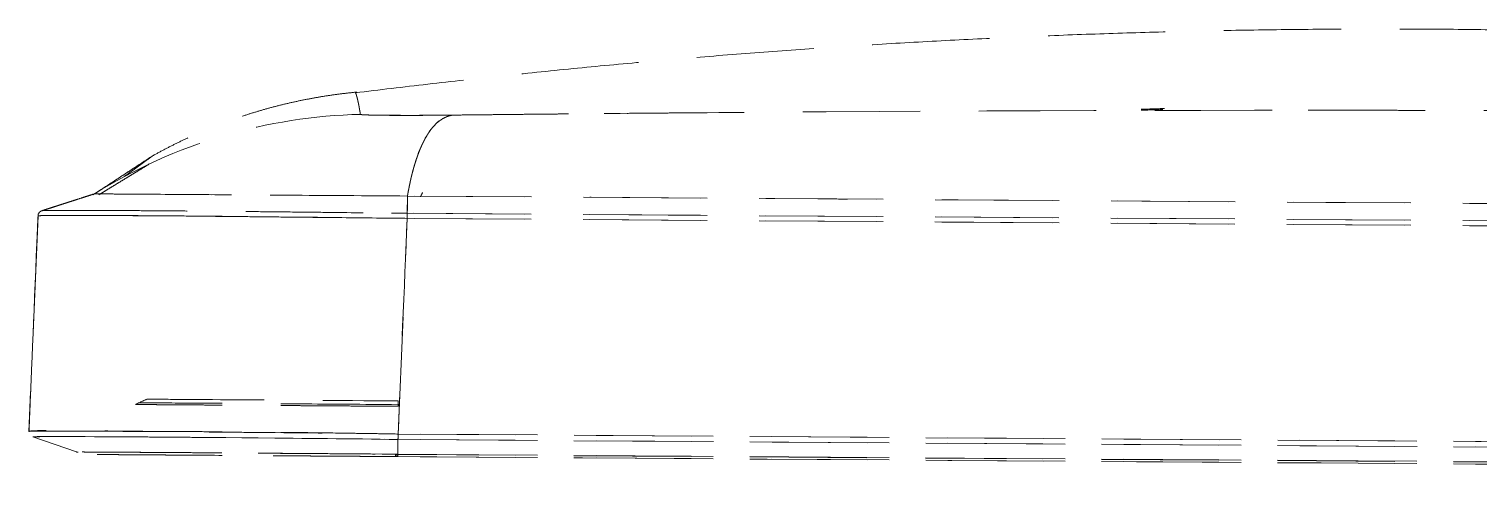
# Model space of a CAD drawing. Header units: millimetres. Extents: x 8883 to 11259, y -10160 to -6800.
# Drawn here: x 10347 to 10425.5, y -8196.7 to -8172.4 of the extents above; entities that cross this region are included whole.
import ezdxf

# ---------------------------------------------------------------- set-up
doc = ezdxf.new("R2010")
doc.units = ezdxf.units.MM
doc.linetypes.add('HIDDEN', pattern=[9.525, 6.35, -3.175])
doc.linetypes.add('HIDDEN2', pattern=[4.7625, 3.175, -1.5875])
doc.layers.add('HIDDEN', color=252, linetype='HIDDEN2', lineweight=13)

msp = doc.modelspace()

# ---------------------------------------------------------------- linework, layer by layer
at = {"layer": 'HIDDEN', "linetype": 'HIDDEN', "lineweight": 18}
for p, q in [((10364.698, -8175.823), (10364.701, -8175.831)), ((10350.565, -8181.315), (10347.722, -8182.23)), ((10350.565, -8181.315), (10350.565, -8181.315)), ((10367.509, -8182.366), (10367.517, -8181.432)), ((10367.517, -8181.432), (10526.621, -8182.533)), ((10391.34, -8181.597), (10391.34, -8181.597)), ((10391.341, -8181.597), (10391.341, -8181.597)), ((10391.341, -8181.597), (10391.341, -8181.597)), ((10347.514, -8182.503), (10347.025, -8194.183)), ((10367.012, -8194.322), (10367.503, -8182.641)), ((10526.62, -8183.741), (10367.503, -8182.641)), ((10367.503, -8182.641), (10526.62, -8183.741)), ((10526.615, -8183.467), (10367.509, -8182.366)), ((10367.509, -8182.366), (10526.615, -8183.467)), ((10347.227, -8194.48), (10349.593, -8195.295)), ((10349.593, -8195.295), (10347.227, -8194.48)), ((10350.014, -8194.466), (10350.014, -8194.466)), ((10367.003, -8194.616), (10366.997, -8195.416)), ((10366.997, -8195.416), (10367.003, -8194.616)), ((10367.003, -8194.616), (10526.952, -8195.723)), ((10526.952, -8195.723), (10367.003, -8194.616)), ((10526.949, -8195.428), (10367.012, -8194.322)), ((10367.012, -8194.322), (10526.949, -8195.428)), ((10349.593, -8195.295), (10349.593, -8195.295)), ((10366.874, -8195.5), (10366.874, -8195.426)), ((10366.874, -8195.426), (10366.999, -8195.427)), ((10366.874, -8195.5), (10366.999, -8195.5)), ((10526.948, -8196.522), (10366.997, -8195.416)), ((10366.997, -8195.416), (10526.948, -8196.522)), ((10366.997, -8195.431), (10526.95, -8196.538)), ((10526.947, -8196.651), (10367.004, -8195.544))]:
    msp.add_line(p, q, dxfattribs=at)
msp.add_arc((10349.691, -8195.012), 0.3, 250.97493, 269.59188, dxfattribs=at)
for points, degree in [([(10427.593, -8172.446), (10396.078, -8171.937), (10364.687, -8175.845)], 2), ([(10364.784, -8175.802), (10358.894, -8176.371), (10353.724, -8179.254)], 2), ([(10407.235, -8176.734), (10407.66, -8176.72), (10408.084, -8176.707), (10408.509, -8176.694)], 3), ([(10369.882, -8177.051), (10385.345, -8176.877), (10400.811, -8176.792), (10416.277, -8176.79)], 3), ([(10369.882, -8177.051), (10369.895, -8177.053), (10369.911, -8177.055), (10369.927, -8177.058)], 3), ([(10384.51, -8176.913), (10379.634, -8176.95), (10374.759, -8176.996), (10369.884, -8177.051)], 3), ([(10408.408, -8176.75), (10408.018, -8176.762), (10407.627, -8176.774), (10407.237, -8176.786)], 3), ([(10350.492, -8181.37), (10353.724, -8179.254)], 1), ([(10353.538, -8179.696), (10350.809, -8181.366)], 1), ([(10353.724, -8179.254), (10352.192, -8180.373)], 1), ([(10353.724, -8179.254), (10352.192, -8180.373)], 1), ([(10350.534, -8181.325), (10347.707, -8182.234)], 1), ([(10350.472, -8181.345), (10347.707, -8182.234)], 1), ([(10350.565, -8181.315), (10350.565, -8181.315), (10350.565, -8181.315), (10350.565, -8181.315)], 3), ([(10368.225, -8181.469), (10368.261, -8181.394), (10368.298, -8181.32), (10368.336, -8181.25)], 3), ([(10367.517, -8181.432), (10367.514, -8181.744), (10367.512, -8182.055), (10367.509, -8182.366)], 3), ([(10526.621, -8182.533), (10473.611, -8182.166), (10420.53, -8181.799), (10367.517, -8181.432)], 3), ([(10389.802, -8181.586), (10390.315, -8181.59), (10390.828, -8181.594), (10391.341, -8181.597)], 3), ([(10347.514, -8182.503), (10347.351, -8186.396), (10347.188, -8190.29), (10347.025, -8194.183)], 3), ([(10347.025, -8194.183), (10347.514, -8182.503)], 1), ([(10349.274, -8182.21), (10348.267, -8182.21), (10347.723, -8182.217), (10347.722, -8182.23)], 3), ([(10347.722, -8182.23), (10347.722, -8182.227), (10347.754, -8182.224), (10347.817, -8182.221)], 3), ([(10367.509, -8182.366), (10367.221, -8182.363), (10366.933, -8182.36), (10366.645, -8182.356)], 3), ([(10367.503, -8182.641), (10367.339, -8186.534), (10367.176, -8190.428), (10367.012, -8194.322)], 3), ([(10352.796, -8192.718), (10352.829, -8192.702), (10352.862, -8192.686), (10352.896, -8192.67)], 3), ([(10352.896, -8192.67), (10353.066, -8192.588), (10353.238, -8192.51), (10353.411, -8192.434)], 3), ([(10365.793, -8192.52), (10366.2, -8192.523), (10366.609, -8192.526), (10367.016, -8192.529)], 3), ([(10367.016, -8192.529), (10367.015, -8192.605), (10367.015, -8192.685), (10367.014, -8192.767)], 3), ([(10367.014, -8192.767), (10367.014, -8192.783), (10367.014, -8192.8), (10367.014, -8192.816)], 3), ([(10347.025, -8194.183), (10347.025, -8194.184)], 1), ([(10350.028, -8194.143), (10350.026, -8194.168)], 1), ([(10349.62, -8195.294), (10349.604, -8195.295), (10349.595, -8195.295), (10349.593, -8195.295)], 3), ([(10349.689, -8195.312), (10349.654, -8195.312), (10349.622, -8195.305), (10349.593, -8195.295)], 3), ([(10350.714, -8195.432), (10350.714, -8195.432), (10350.713, -8195.432), (10350.713, -8195.432)], 3), ([(10366.997, -8195.431), (10366.997, -8195.431), (10366.997, -8195.426), (10366.997, -8195.416)], 3), ([(10366.997, -8195.416), (10366.997, -8195.425), (10366.997, -8195.431), (10366.997, -8195.431)], 3), ([(10367.004, -8195.544), (10420.318, -8195.913), (10473.633, -8196.282), (10526.947, -8196.651)], 3)]:
    msp.add_open_spline(points, degree=degree, dxfattribs=at)
for points, knots in [([(10364.969, -8177.01), (10364.967, -8177.003), (10364.965, -8176.987), (10364.961, -8176.964), (10364.957, -8176.942), (10364.954, -8176.919), (10364.95, -8176.898), (10364.947, -8176.876), (10364.943, -8176.855), (10364.939, -8176.834), (10364.936, -8176.813), (10364.932, -8176.793), (10364.929, -8176.773), (10364.925, -8176.753), (10364.922, -8176.734), (10364.919, -8176.714), (10364.915, -8176.696), (10364.912, -8176.677), (10364.909, -8176.659), (10364.905, -8176.641), (10364.902, -8176.623), (10364.899, -8176.606), (10364.896, -8176.588), (10364.893, -8176.572), (10364.889, -8176.555), (10364.886, -8176.539), (10364.883, -8176.523), (10364.88, -8176.507), (10364.877, -8176.491), (10364.874, -8176.476), (10364.871, -8176.461), (10364.868, -8176.446), (10364.865, -8176.431), (10364.862, -8176.417), (10364.859, -8176.403), (10364.857, -8176.389), (10364.854, -8176.376), (10364.851, -8176.362), (10364.848, -8176.349), (10364.845, -8176.336), (10364.843, -8176.324), (10364.84, -8176.311), (10364.837, -8176.299), (10364.835, -8176.287), (10364.832, -8176.275), (10364.829, -8176.264), (10364.827, -8176.252), (10364.824, -8176.241), (10364.822, -8176.23), (10364.819, -8176.219), (10364.817, -8176.209), (10364.814, -8176.198), (10364.812, -8176.188), (10364.81, -8176.178), (10364.807, -8176.168), (10364.805, -8176.159), (10364.803, -8176.149), (10364.8, -8176.14), (10364.798, -8176.131), (10364.796, -8176.122), (10364.794, -8176.114), (10364.791, -8176.105), (10364.789, -8176.097), (10364.787, -8176.089), (10364.785, -8176.081), (10364.783, -8176.073), (10364.781, -8176.065), (10364.779, -8176.058), (10364.777, -8176.05), (10364.775, -8176.043), (10364.773, -8176.036), (10364.771, -8176.029), (10364.769, -8176.022), (10364.767, -8176.016), (10364.765, -8176.009), (10364.763, -8176.003), (10364.761, -8175.997), (10364.759, -8175.991), (10364.758, -8175.985), (10364.756, -8175.979), (10364.754, -8175.974), (10364.752, -8175.968), (10364.751, -8175.963), (10364.749, -8175.958), (10364.747, -8175.953), (10364.746, -8175.948), (10364.744, -8175.943), (10364.742, -8175.938), (10364.741, -8175.934), (10364.739, -8175.929), (10364.738, -8175.925), (10364.736, -8175.921), (10364.735, -8175.916), (10364.733, -8175.912), (10364.732, -8175.908), (10364.73, -8175.905), (10364.729, -8175.901), (10364.728, -8175.897), (10364.726, -8175.894), (10364.725, -8175.89), (10364.724, -8175.887), (10364.722, -8175.884), (10364.721, -8175.881), (10364.72, -8175.878), (10364.719, -8175.875), (10364.718, -8175.872), (10364.716, -8175.869), (10364.715, -8175.867), (10364.714, -8175.864), (10364.713, -8175.862), (10364.712, -8175.859), (10364.711, -8175.857), (10364.71, -8175.855), (10364.709, -8175.852), (10364.708, -8175.85), (10364.707, -8175.848), (10364.706, -8175.846), (10364.705, -8175.844), (10364.704, -8175.843), (10364.703, -8175.841), (10364.703, -8175.84), (10364.702, -8175.839)], [0, 0, 0, 0, 0.011329, 0.022608, 0.033838, 0.045019, 0.056149, 0.067231, 0.078263, 0.089245, 0.100177, 0.111061, 0.121894, 0.132678, 0.143413, 0.154098, 0.164733, 0.175319, 0.185855, 0.196342, 0.206779, 0.217167, 0.227505, 0.237794, 0.248032, 0.258222, 0.268362, 0.278452, 0.288492, 0.298484, 0.308425, 0.318317, 0.328159, 0.337952, 0.347695, 0.357389, 0.367033, 0.376627, 0.386172, 0.395667, 0.405113, 0.414509, 0.423855, 0.433152, 0.4424, 0.451597, 0.460745, 0.469844, 0.478893, 0.487892, 0.496842, 0.505742, 0.514592, 0.523393, 0.532144, 0.540846, 0.549498, 0.5581, 0.566653, 0.575156, 0.58361, 0.592014, 0.600368, 0.608673, 0.616928, 0.625133, 0.633289, 0.641395, 0.649452, 0.657459, 0.665416, 0.673324, 0.681182, 0.688991, 0.696749, 0.704459, 0.712118, 0.719728, 0.727289, 0.734799, 0.74226, 0.749672, 0.757034, 0.764346, 0.771609, 0.778821, 0.785985, 0.793098, 0.800162, 0.807177, 0.814142, 0.821057, 0.827922, 0.834738, 0.841504, 0.848221, 0.854888, 0.861505, 0.868073, 0.874591, 0.881059, 0.887478, 0.893847, 0.900166, 0.906436, 0.912656, 0.918827, 0.924948, 0.931019, 0.937041, 0.943013, 0.948935, 0.954807, 0.960631, 0.966404, 0.972128, 0.977802, 0.983426, 0.989001, 0.994526, 1, 1, 1, 1]), ([(10350.565, -8181.315), (10352.736, -8179.958), (10355.084, -8178.904), (10359.947, -8177.459), (10362.462, -8177.069), (10364.969, -8177.01)], [0, 0, 0, 0, 0.5, 0.5, 1, 1, 1, 1]), ([(10369.882, -8177.051), (10369.87, -8177.051), (10369.847, -8177.051), (10369.812, -8177.051), (10369.778, -8177.052), (10369.743, -8177.052), (10369.709, -8177.052), (10369.675, -8177.053), (10369.641, -8177.053), (10369.606, -8177.053), (10369.572, -8177.054), (10369.538, -8177.054), (10369.505, -8177.054), (10369.471, -8177.055), (10369.437, -8177.055), (10369.403, -8177.055), (10369.37, -8177.056), (10369.336, -8177.056), (10369.303, -8177.056), (10369.27, -8177.056), (10369.237, -8177.057), (10369.204, -8177.057), (10369.17, -8177.057), (10369.138, -8177.057), (10369.105, -8177.058), (10369.072, -8177.058), (10369.039, -8177.058), (10369.007, -8177.058), (10368.974, -8177.059), (10368.942, -8177.059), (10368.909, -8177.059), (10368.877, -8177.059), (10368.845, -8177.059), (10368.813, -8177.06), (10368.781, -8177.06), (10368.749, -8177.06), (10368.717, -8177.06), (10368.685, -8177.06), (10368.654, -8177.061), (10368.622, -8177.061), (10368.59, -8177.061), (10368.559, -8177.061), (10368.528, -8177.061), (10368.496, -8177.061), (10368.465, -8177.061), (10368.434, -8177.062), (10368.403, -8177.062), (10368.372, -8177.062), (10368.341, -8177.062), (10368.311, -8177.062), (10368.28, -8177.062), (10368.249, -8177.062), (10368.219, -8177.062), (10368.188, -8177.062), (10368.158, -8177.063), (10368.128, -8177.063), (10368.098, -8177.063), (10368.068, -8177.063), (10368.038, -8177.063), (10367.902, -8177.063), (10367.663, -8177.063), (10367.332, -8177.063), (10367.012, -8177.062), (10366.703, -8177.061), (10366.49, -8177.059), (10366.362, -8177.058), (10366.313, -8177.058), (10366.264, -8177.057), (10366.217, -8177.057), (10366.171, -8177.056), (10366.125, -8177.056), (10366.081, -8177.055), (10366.037, -8177.055), (10365.994, -8177.054), (10365.952, -8177.054), (10365.911, -8177.053), (10365.871, -8177.053), (10365.831, -8177.052), (10365.793, -8177.052), (10365.755, -8177.051), (10365.719, -8177.05), (10365.683, -8177.05), (10365.648, -8177.049), (10365.614, -8177.048), (10365.58, -8177.048), (10365.548, -8177.047), (10365.517, -8177.046), (10365.486, -8177.046), (10365.456, -8177.045), (10365.427, -8177.044), (10365.4, -8177.044), (10365.372, -8177.043), (10365.346, -8177.042), (10365.321, -8177.041), (10365.296, -8177.04), (10365.273, -8177.04), (10365.25, -8177.039), (10365.228, -8177.038), (10365.207, -8177.037), (10365.187, -8177.036), (10365.168, -8177.035), (10365.15, -8177.034), (10365.133, -8177.033), (10365.116, -8177.032), (10365.1, -8177.031), (10365.086, -8177.03), (10365.072, -8177.029), (10365.059, -8177.028), (10365.046, -8177.027), (10365.035, -8177.026), (10365.025, -8177.025), (10365.015, -8177.024), (10365.007, -8177.023), (10364.999, -8177.022), (10364.992, -8177.021), (10364.986, -8177.019), (10364.981, -8177.018), (10364.977, -8177.017), (10364.973, -8177.016), (10364.971, -8177.014), (10364.969, -8177.013), (10364.968, -8177.012), (10364.968, -8177.011), (10364.969, -8177.01)], [0, 0, 0, 0, 0.004459, 0.008907, 0.013346, 0.017774, 0.022193, 0.026602, 0.031002, 0.035392, 0.039774, 0.044147, 0.048511, 0.052866, 0.057214, 0.061553, 0.065884, 0.070208, 0.074524, 0.078833, 0.083135, 0.087429, 0.091717, 0.095999, 0.100274, 0.104543, 0.108806, 0.113063, 0.117314, 0.121561, 0.125802, 0.130038, 0.134269, 0.138496, 0.142718, 0.146937, 0.151151, 0.155362, 0.159569, 0.163773, 0.167974, 0.172171, 0.176366, 0.180559, 0.184749, 0.188938, 0.193124, 0.197309, 0.201492, 0.205674, 0.209855, 0.214036, 0.218215, 0.222394, 0.226574, 0.230753, 0.234932, 0.239112, 0.243292, 0.247474, 0.296181, 0.345415, 0.395492, 0.446713, 0.49936, 0.508557, 0.517706, 0.526807, 0.535863, 0.544874, 0.553843, 0.562769, 0.571656, 0.580503, 0.589314, 0.598088, 0.606828, 0.615536, 0.624212, 0.632858, 0.641477, 0.650068, 0.658635, 0.667178, 0.6757, 0.684202, 0.692685, 0.701151, 0.709602, 0.718039, 0.726465, 0.734881, 0.743288, 0.751689, 0.760085, 0.768477, 0.776868, 0.785259, 0.793652, 0.802049, 0.810451, 0.818859, 0.827277, 0.835705, 0.844145, 0.852599, 0.861068, 0.869555, 0.87806, 0.886585, 0.895133, 0.903704, 0.912301, 0.920924, 0.929576, 0.938258, 0.946972, 0.955718, 0.9645, 0.973317, 0.982172, 0.991066, 1, 1, 1, 1]), ([(10364.969, -8177.01), (10364.969, -8177.011), (10364.969, -8177.011), (10364.969, -8177.012), (10364.97, -8177.013), (10364.972, -8177.013), (10364.973, -8177.014), (10364.976, -8177.015), (10364.979, -8177.016), (10364.983, -8177.017), (10364.987, -8177.018), (10364.992, -8177.019), (10364.999, -8177.02), (10365.006, -8177.021), (10365.015, -8177.022), (10365.025, -8177.024), (10365.036, -8177.025), (10365.049, -8177.026), (10365.063, -8177.027), (10365.079, -8177.029), (10365.114, -8177.031), (10365.173, -8177.035), (10365.265, -8177.039), (10365.36, -8177.043), (10365.458, -8177.046), (10365.559, -8177.049), (10365.667, -8177.051), (10365.784, -8177.053), (10365.908, -8177.055), (10366.026, -8177.057), (10366.137, -8177.059), (10366.244, -8177.06), (10366.364, -8177.061), (10366.499, -8177.062), (10366.651, -8177.063), (10366.83, -8177.064), (10367.035, -8177.064), (10367.264, -8177.065), (10367.48, -8177.065), (10367.681, -8177.065), (10367.866, -8177.064), (10368.058, -8177.064), (10368.232, -8177.063), (10368.4, -8177.062), (10368.575, -8177.061), (10368.799, -8177.06), (10368.998, -8177.059), (10369.155, -8177.057), (10369.252, -8177.057), (10369.345, -8177.056), (10369.434, -8177.055), (10369.518, -8177.054), (10369.599, -8177.053), (10369.676, -8177.053), (10369.748, -8177.052), (10369.816, -8177.051), (10369.86, -8177.051), (10369.882, -8177.051)], [0, 0, 0, 0, 0.004425, 0.009194, 0.014307, 0.019763, 0.025564, 0.031708, 0.038197, 0.045029, 0.052205, 0.059725, 0.067589, 0.075796, 0.084347, 0.093242, 0.10248, 0.112062, 0.121987, 0.132255, 0.142866, 0.18413, 0.221693, 0.25556, 0.285736, 0.314291, 0.342853, 0.371423, 0.399999, 0.428582, 0.447759, 0.468792, 0.49168, 0.516423, 0.543021, 0.571475, 0.60719, 0.642899, 0.678599, 0.704728, 0.731296, 0.758302, 0.78575, 0.803438, 0.827186, 0.856997, 0.892874, 0.906055, 0.918688, 0.930772, 0.942308, 0.953295, 0.963734, 0.973624, 0.982965, 0.991757, 1, 1, 1, 1]), ([(10369.927, -8177.058), (10369.377, -8177.153), (10368.888, -8177.568), (10368.073, -8179.036), (10367.747, -8180.089), (10367.517, -8181.432)], [0, 0, 0, 0, 0.5, 0.5, 1, 1, 1, 1]), ([(10367.517, -8181.432), (10367.519, -8181.418), (10367.524, -8181.391), (10367.531, -8181.349), (10367.539, -8181.308), (10367.546, -8181.267), (10367.553, -8181.226), (10367.561, -8181.185), (10367.569, -8181.144), (10367.576, -8181.104), (10367.584, -8181.063), (10367.592, -8181.023), (10367.6, -8180.983), (10367.608, -8180.943), (10367.616, -8180.903), (10367.624, -8180.864), (10367.632, -8180.824), (10367.64, -8180.785), (10367.648, -8180.746), (10367.657, -8180.707), (10367.665, -8180.668), (10367.674, -8180.629), (10367.682, -8180.591), (10367.691, -8180.552), (10367.7, -8180.514), (10367.708, -8180.476), (10367.717, -8180.438), (10367.726, -8180.401), (10367.735, -8180.363), (10367.744, -8180.326), (10367.754, -8180.289), (10367.763, -8180.252), (10367.772, -8180.215), (10367.782, -8180.178), (10367.791, -8180.142), (10367.801, -8180.105), (10367.81, -8180.069), (10367.82, -8180.033), (10367.83, -8179.997), (10367.839, -8179.962), (10367.849, -8179.926), (10367.859, -8179.891), (10367.869, -8179.856), (10367.879, -8179.821), (10367.89, -8179.786), (10367.9, -8179.752), (10367.91, -8179.717), (10367.921, -8179.683), (10367.931, -8179.649), (10367.942, -8179.615), (10367.952, -8179.581), (10367.963, -8179.548), (10367.974, -8179.515), (10367.985, -8179.481), (10367.996, -8179.448), (10368.007, -8179.416), (10368.018, -8179.383), (10368.029, -8179.351), (10368.04, -8179.319), (10368.051, -8179.287), (10368.063, -8179.255), (10368.074, -8179.223), (10368.086, -8179.192), (10368.097, -8179.16), (10368.109, -8179.129), (10368.121, -8179.099), (10368.132, -8179.068), (10368.144, -8179.037), (10368.156, -8179.007), (10368.168, -8178.977), (10368.18, -8178.947), (10368.192, -8178.918), (10368.205, -8178.888), (10368.217, -8178.859), (10368.229, -8178.83), (10368.242, -8178.801), (10368.254, -8178.772), (10368.267, -8178.744), (10368.28, -8178.715), (10368.292, -8178.687), (10368.305, -8178.659), (10368.318, -8178.632), (10368.331, -8178.604), (10368.344, -8178.577), (10368.357, -8178.55), (10368.371, -8178.523), (10368.384, -8178.497), (10368.397, -8178.47), (10368.411, -8178.444), (10368.424, -8178.418), (10368.438, -8178.392), (10368.451, -8178.367), (10368.465, -8178.341), (10368.479, -8178.316), (10368.493, -8178.291), (10368.507, -8178.267), (10368.521, -8178.242), (10368.535, -8178.218), (10368.549, -8178.194), (10368.563, -8178.17), (10368.577, -8178.146), (10368.592, -8178.123), (10368.606, -8178.1), (10368.621, -8178.077), (10368.635, -8178.054), (10368.65, -8178.032), (10368.665, -8178.01), (10368.68, -8177.988), (10368.695, -8177.966), (10368.71, -8177.944), (10368.725, -8177.923), (10368.74, -8177.902), (10368.755, -8177.881), (10368.77, -8177.86), (10368.786, -8177.84), (10368.801, -8177.82), (10368.817, -8177.8), (10368.832, -8177.78), (10368.848, -8177.761), (10368.864, -8177.741), (10368.88, -8177.722), (10368.895, -8177.704), (10368.911, -8177.685), (10368.927, -8177.667), (10368.944, -8177.649), (10368.96, -8177.631), (10368.976, -8177.613), (10368.992, -8177.596), (10369.009, -8177.579), (10369.025, -8177.562), (10369.042, -8177.546), (10369.059, -8177.529), (10369.075, -8177.513), (10369.092, -8177.497), (10369.109, -8177.482), (10369.126, -8177.467), (10369.143, -8177.451), (10369.16, -8177.437), (10369.177, -8177.422), (10369.194, -8177.408), (10369.212, -8177.394), (10369.229, -8177.38), (10369.247, -8177.366), (10369.264, -8177.353), (10369.282, -8177.34), (10369.3, -8177.327), (10369.317, -8177.315), (10369.335, -8177.303), (10369.353, -8177.291), (10369.371, -8177.279), (10369.389, -8177.268), (10369.408, -8177.256), (10369.426, -8177.245), (10369.444, -8177.235), (10369.463, -8177.224), (10369.481, -8177.214), (10369.5, -8177.205), (10369.518, -8177.195), (10369.537, -8177.186), (10369.556, -8177.177), (10369.575, -8177.168), (10369.594, -8177.159), (10369.613, -8177.151), (10369.632, -8177.143), (10369.651, -8177.136), (10369.67, -8177.128), (10369.689, -8177.121), (10369.709, -8177.114), (10369.728, -8177.108), (10369.748, -8177.102), (10369.768, -8177.096), (10369.787, -8177.09), (10369.807, -8177.085), (10369.827, -8177.08), (10369.847, -8177.075), (10369.867, -8177.07), (10369.887, -8177.066), (10369.907, -8177.062), (10369.921, -8177.06), (10369.927, -8177.059)], [0, 0, 0, 0, 0.005172, 0.01035, 0.015532, 0.02072, 0.025913, 0.031111, 0.036314, 0.041522, 0.046736, 0.051955, 0.057179, 0.062408, 0.067643, 0.072883, 0.078128, 0.083378, 0.088633, 0.093894, 0.09916, 0.104432, 0.109708, 0.11499, 0.120278, 0.12557, 0.130868, 0.136171, 0.141479, 0.146793, 0.152112, 0.157437, 0.162766, 0.168102, 0.173442, 0.178788, 0.184139, 0.189496, 0.194857, 0.200225, 0.205597, 0.210975, 0.216359, 0.221748, 0.227142, 0.232541, 0.237946, 0.243357, 0.248772, 0.254194, 0.25962, 0.265052, 0.27049, 0.275933, 0.281381, 0.286835, 0.292294, 0.297759, 0.303229, 0.308704, 0.314185, 0.319672, 0.325164, 0.330661, 0.336164, 0.341673, 0.347186, 0.352706, 0.35823, 0.363761, 0.369296, 0.374838, 0.380384, 0.385937, 0.391494, 0.397058, 0.402626, 0.4082, 0.41378, 0.419365, 0.424956, 0.430553, 0.436154, 0.441762, 0.447375, 0.452993, 0.458617, 0.464246, 0.469881, 0.475522, 0.481168, 0.486819, 0.492476, 0.498139, 0.503807, 0.509481, 0.51516, 0.520845, 0.526536, 0.532232, 0.537933, 0.54364, 0.549353, 0.555071, 0.560795, 0.566524, 0.572259, 0.578, 0.583746, 0.589498, 0.595255, 0.601018, 0.606786, 0.61256, 0.61834, 0.624125, 0.629916, 0.635712, 0.641514, 0.647322, 0.653135, 0.658954, 0.664779, 0.670609, 0.676444, 0.682286, 0.688132, 0.693985, 0.699843, 0.705707, 0.711576, 0.717451, 0.723332, 0.729218, 0.73511, 0.741008, 0.746911, 0.75282, 0.758735, 0.764655, 0.770581, 0.776512, 0.78245, 0.788392, 0.794341, 0.800295, 0.806255, 0.812221, 0.818192, 0.824169, 0.830152, 0.83614, 0.842134, 0.848134, 0.85414, 0.860151, 0.866168, 0.87219, 0.878219, 0.884253, 0.890293, 0.896339, 0.90239, 0.908447, 0.91451, 0.920579, 0.926653, 0.932734, 0.93882, 0.944912, 0.951009, 0.957113, 0.963222, 0.969337, 0.975458, 0.981585, 0.987717, 0.993856, 1, 1, 1, 1]), ([(10369.927, -8177.059), (10369.927, -8177.058), (10369.925, -8177.058), (10369.923, -8177.058), (10369.921, -8177.058), (10369.919, -8177.058), (10369.917, -8177.058), (10369.915, -8177.058), (10369.913, -8177.058), (10369.911, -8177.058), (10369.909, -8177.058), (10369.908, -8177.057), (10369.906, -8177.057), (10369.904, -8177.057), (10369.903, -8177.057), (10369.901, -8177.057), (10369.9, -8177.056), (10369.898, -8177.056), (10369.897, -8177.056), (10369.896, -8177.056), (10369.894, -8177.055), (10369.893, -8177.055), (10369.892, -8177.055), (10369.891, -8177.055), (10369.89, -8177.054), (10369.889, -8177.054), (10369.888, -8177.054), (10369.887, -8177.053), (10369.886, -8177.053), (10369.886, -8177.053), (10369.885, -8177.053), (10369.884, -8177.052), (10369.884, -8177.052), (10369.883, -8177.052), (10369.883, -8177.051), (10369.882, -8177.051), (10369.882, -8177.051), (10369.882, -8177.051)], [0, 0, 0, 0, 0.011946, 0.024619, 0.038076, 0.052362, 0.067518, 0.083577, 0.100566, 0.118509, 0.137426, 0.157334, 0.178246, 0.200177, 0.223136, 0.247133, 0.272176, 0.298274, 0.325431, 0.353655, 0.382949, 0.413319, 0.444769, 0.477302, 0.510922, 0.545631, 0.581433, 0.61833, 0.656324, 0.695418, 0.735613, 0.776911, 0.819314, 0.862823, 0.907439, 0.953164, 1, 1, 1, 1]), ([(10369.884, -8177.051), (10370.203, -8177.047), (10370.842, -8177.04), (10371.801, -8177.03), (10372.76, -8177.019), (10373.719, -8177.009), (10374.677, -8177), (10375.636, -8176.99), (10376.595, -8176.981), (10377.554, -8176.972), (10378.513, -8176.963), (10379.472, -8176.954), (10380.43, -8176.946), (10381.389, -8176.938), (10382.348, -8176.93), (10383.135, -8176.924), (10383.602, -8176.92), (10383.75, -8176.919)], [0, 0, 0, 0, 0.069142, 0.138285, 0.20743, 0.276575, 0.345722, 0.414869, 0.484018, 0.553168, 0.622319, 0.691471, 0.760623, 0.829777, 0.898932, 0.968088, 1, 1, 1, 1]), ([(10416.277, -8176.79), (10416.63, -8176.79), (10417.335, -8176.789), (10418.393, -8176.79), (10419.452, -8176.79), (10420.51, -8176.791), (10421.568, -8176.792), (10422.626, -8176.793), (10423.684, -8176.795), (10424.742, -8176.796), (10425.8, -8176.799), (10426.858, -8176.801), (10427.917, -8176.803), (10428.975, -8176.806), (10430.033, -8176.809), (10431.091, -8176.813), (10432.149, -8176.816), (10433.207, -8176.82), (10434.265, -8176.824), (10435.323, -8176.828), (10436.382, -8176.833), (10437.44, -8176.838), (10438.498, -8176.843), (10439.556, -8176.848), (10440.614, -8176.854), (10441.981, -8176.861), (10443.921, -8176.873), (10446.699, -8176.891), (10450.27, -8176.916), (10454.058, -8176.947), (10457.651, -8176.979), (10460.635, -8177.008), (10463.175, -8177.034), (10465.269, -8177.057), (10466.517, -8177.071), (10467.067, -8177.077)], [0, 0, 0, 0, 0.020833, 0.041666, 0.062498, 0.083331, 0.104164, 0.124997, 0.14583, 0.166663, 0.187496, 0.20833, 0.229163, 0.249996, 0.270829, 0.291662, 0.312496, 0.333329, 0.354162, 0.374996, 0.395829, 0.416663, 0.437496, 0.458329, 0.479163, 0.499996, 0.539065, 0.593755, 0.664066, 0.749999, 0.817525, 0.876288, 0.926288, 0.967526, 1, 1, 1, 1]), ([(10350.565, -8181.315), (10350.566, -8181.315), (10352.401, -8181.328), (10358.657, -8181.371), (10363.079, -8181.402), (10367.517, -8181.432)], [0, 0, 0, 0, 0.5, 0.5, 1, 1, 1, 1]), ([(10367.517, -8181.432), (10365.298, -8181.417), (10360.868, -8181.386), (10355.198, -8181.347), (10352.019, -8181.325), (10351.043, -8181.319), (10350.827, -8181.317)], [0, 0, 0, 0, 0.281254, 0.562509, 0.843763, 1, 1, 1, 1]), ([(10347.722, -8182.23), (10347.693, -8182.239), (10347.665, -8182.253), (10347.616, -8182.288), (10347.593, -8182.309), (10347.556, -8182.358), (10347.542, -8182.385), (10347.521, -8182.442), (10347.515, -8182.472), (10347.514, -8182.503)], [0, 0, 0, 0, 0.25, 0.25, 0.5, 0.5, 0.75, 0.75, 1, 1, 1, 1]), ([(10347.514, -8182.503), (10347.516, -8182.446), (10347.537, -8182.383), (10347.613, -8182.284), (10347.667, -8182.247), (10347.722, -8182.23)], [0, 0, 0, 0, 0.5, 0.5, 1, 1, 1, 1]), ([(10367.503, -8182.641), (10366.232, -8182.629), (10364.311, -8182.606), (10361.804, -8182.576), (10359.922, -8182.555), (10358.118, -8182.538), (10356.42, -8182.522), (10354.83, -8182.509), (10353.348, -8182.498), (10352.007, -8182.49), (10350.834, -8182.484), (10349.814, -8182.481), (10348.147, -8182.478), (10347.514, -8182.496), (10347.514, -8182.503)], [0, 0, 0, 0, 0.120446, 0.183709, 0.246972, 0.310236, 0.373499, 0.436762, 0.500026, 0.563289, 0.626552, 0.689816, 0.753079, 1, 1, 1, 1]), ([(10347.514, -8182.503), (10347.514, -8182.501), (10347.542, -8182.499), (10347.658, -8182.496), (10347.745, -8182.494), (10347.981, -8182.491), (10348.13, -8182.489), (10348.491, -8182.487), (10348.702, -8182.486), (10349.189, -8182.485), (10349.464, -8182.484), (10350.078, -8182.485), (10350.416, -8182.486), (10351.154, -8182.488), (10351.554, -8182.49), (10352.414, -8182.495), (10352.873, -8182.497), (10353.422, -8182.501), (10353.483, -8182.502), (10353.606, -8182.502), (10353.792, -8182.504), (10354.232, -8182.507), (10354.619, -8182.51), (10355.405, -8182.517), (10355.946, -8182.521), (10357.056, -8182.532), (10357.626, -8182.537), (10358.788, -8182.549), (10359.382, -8182.555), (10360.587, -8182.568), (10361.199, -8182.574), (10362.436, -8182.588), (10363.062, -8182.595), (10364.322, -8182.608), (10364.956, -8182.615), (10366.228, -8182.628), (10366.865, -8182.635), (10367.503, -8182.641)], [0, 0, 0, 0, 0.0625, 0.0625, 0.125, 0.125, 0.1875, 0.1875, 0.25, 0.25, 0.3125, 0.3125, 0.375, 0.375, 0.4375, 0.4375, 0.5, 0.5, 0.507813, 0.507813, 0.515625, 0.53125, 0.5625, 0.5625, 0.625, 0.625, 0.6875, 0.6875, 0.75, 0.75, 0.8125, 0.8125, 0.875, 0.875, 0.9375, 0.9375, 1, 1, 1, 1]), ([(10349.242, -8182.21), (10349.478, -8182.209), (10350.023, -8182.211), (10351.01, -8182.214), (10352.171, -8182.22), (10353.498, -8182.228), (10354.965, -8182.239), (10356.538, -8182.252), (10358.218, -8182.267), (10360.004, -8182.284), (10361.867, -8182.304), (10364.349, -8182.333), (10366.25, -8182.355), (10367.509, -8182.367)], [0, 0, 0, 0, 0.078953, 0.163408, 0.247863, 0.332318, 0.416773, 0.501228, 0.585683, 0.670138, 0.754593, 0.839048, 1, 1, 1, 1]), ([(10367.503, -8182.641), (10367.503, -8182.61), (10367.504, -8182.58), (10367.505, -8182.523), (10367.505, -8182.496), (10367.507, -8182.447), (10367.507, -8182.425), (10367.508, -8182.39), (10367.508, -8182.376), (10367.509, -8182.366)], [0, 0, 0, 0, 0.25, 0.25, 0.5, 0.5, 0.75, 0.75, 1, 1, 1, 1]), ([(10367.509, -8182.367), (10367.508, -8182.385), (10367.507, -8182.422), (10367.505, -8182.521), (10367.504, -8182.584), (10367.503, -8182.641)], [0, 0, 0, 0, 0.5, 0.5, 1, 1, 1, 1]), ([(10367.014, -8192.816), (10366.544, -8192.819), (10365.595, -8192.812), (10364.426, -8192.804), (10363.513, -8192.798), (10362.832, -8192.793), (10362.296, -8192.79), (10361.876, -8192.787), (10361.448, -8192.784), (10360.914, -8192.78), (10360.088, -8192.774), (10359.102, -8192.767), (10357.954, -8192.76), (10356.877, -8192.752), (10356.088, -8192.747), (10355.516, -8192.743), (10355.118, -8192.74), (10354.749, -8192.737), (10354.407, -8192.735), (10354.098, -8192.733), (10353.827, -8192.731), (10353.589, -8192.729), (10353.307, -8192.727), (10353.083, -8192.726), (10352.923, -8192.725), (10352.853, -8192.724), (10352.819, -8192.724), (10352.804, -8192.724), (10352.793, -8192.724), (10352.786, -8192.724), (10352.784, -8192.724), (10352.796, -8192.718)], [0, 0, 0, 0, 0.062778, 0.125583, 0.156985, 0.188388, 0.21979, 0.235491, 0.251193, 0.282595, 0.313998, 0.376803, 0.439608, 0.502413, 0.565218, 0.59662, 0.628023, 0.659425, 0.690828, 0.72223, 0.753633, 0.785035, 0.816438, 0.879243, 0.910645, 0.942048, 0.957749, 0.9656, 0.97345, 0.989151, 1, 1, 1, 1]), ([(10367.015, -8192.736), (10365.081, -8192.704), (10363.401, -8192.703), (10359.991, -8192.678), (10358.427, -8192.664), (10355.727, -8192.644), (10354.708, -8192.642), (10353.687, -8192.635), (10353.424, -8192.633), (10353.08, -8192.626), (10352.998, -8192.623), (10352.998, -8192.639)], [0, 0, 0, 0, 0.24987, 0.24987, 0.498542, 0.498542, 0.748515, 0.748515, 0.873294, 0.873294, 1, 1, 1, 1]), ([(10367.015, -8192.736), (10365.081, -8192.704), (10363.401, -8192.703), (10359.991, -8192.678), (10358.427, -8192.664), (10355.727, -8192.644), (10354.708, -8192.642), (10353.687, -8192.635), (10353.424, -8192.633), (10353.08, -8192.626), (10352.998, -8192.623), (10352.998, -8192.639)], [0, 0, 0, 0, 0.24987, 0.24987, 0.498542, 0.498542, 0.748515, 0.748515, 0.873294, 0.873294, 1, 1, 1, 1]), ([(10353.411, -8192.434), (10353.414, -8192.434), (10353.494, -8192.435), (10353.812, -8192.437), (10354.043, -8192.439), (10354.919, -8192.445), (10355.811, -8192.451), (10359.25, -8192.475), (10362.411, -8192.497), (10365.793, -8192.52)], [0, 0, 0, 0, 0.12495, 0.12495, 0.249957, 0.249957, 0.499972, 0.499972, 1, 1, 1, 1]), ([(10367.012, -8194.322), (10366.602, -8194.314), (10366.196, -8194.308), (10365.398, -8194.294), (10365.005, -8194.288), (10363.846, -8194.271), (10363.1, -8194.26), (10361.668, -8194.242), (10360.982, -8194.234), (10359.673, -8194.22), (10359.05, -8194.214), (10357.869, -8194.204), (10357.31, -8194.2), (10356.258, -8194.193), (10355.764, -8194.19), (10354.837, -8194.185), (10354.405, -8194.183), (10353.8, -8194.18), (10353.606, -8194.179), (10353.325, -8194.177), (10353.188, -8194.176), (10353.054, -8194.175), (10352.987, -8194.175), (10352.966, -8194.175), (10352.933, -8194.174), (10352.916, -8194.174), (10352.897, -8194.174), (10352.888, -8194.174), (10352.883, -8194.174), (10352.881, -8194.174), (10352.88, -8194.174), (10352.879, -8194.174), (10352.879, -8194.174), (10352.879, -8194.174), (10352.879, -8194.174), (10352.616, -8194.172), (10352.333, -8194.169), (10351.74, -8194.163), (10351.429, -8194.159), (10350.796, -8194.151), (10350.473, -8194.147), (10349.994, -8194.142), (10349.835, -8194.14), (10349.522, -8194.137), (10349.367, -8194.136), (10349.065, -8194.134), (10348.917, -8194.133), (10348.632, -8194.131), (10348.495, -8194.131), (10348.232, -8194.131), (10348.108, -8194.132), (10347.874, -8194.133), (10347.766, -8194.135), (10347.567, -8194.138), (10347.477, -8194.14), (10347.32, -8194.146), (10347.252, -8194.149), (10347.142, -8194.157), (10347.099, -8194.161), (10347.041, -8194.172), (10347.025, -8194.177), (10347.025, -8194.183)], [0, 0, 0, 0, 0.03125, 0.03125, 0.0625, 0.0625, 0.125, 0.125, 0.1875, 0.1875, 0.25, 0.25, 0.3125, 0.3125, 0.375, 0.375, 0.4375, 0.4375, 0.46875, 0.46875, 0.484375, 0.492187, 0.492187, 0.496094, 0.496094, 0.498047, 0.499023, 0.499512, 0.499756, 0.499878, 0.499939, 0.499969, 0.499985, 0.499985, 0.5, 0.5, 0.5625, 0.5625, 0.625, 0.625, 0.6875, 0.6875, 0.71875, 0.71875, 0.75, 0.75, 0.78125, 0.78125, 0.8125, 0.8125, 0.84375, 0.84375, 0.875, 0.875, 0.90625, 0.90625, 0.9375, 0.9375, 0.96875, 0.96875, 1, 1, 1, 1]), ([(10347.025, -8194.183), (10347.025, -8194.173), (10347.273, -8194.163), (10348.198, -8194.162), (10349.328, -8194.163), (10350.345, -8194.166), (10351.515, -8194.172), (10352.855, -8194.181), (10354.336, -8194.192), (10355.922, -8194.204), (10357.635, -8194.22), (10361.195, -8194.256), (10364.418, -8194.283), (10367.012, -8194.322)], [0, 0, 0, 0, 0.120543, 0.24703, 0.310273, 0.373517, 0.43676, 0.500003, 0.563247, 0.62649, 0.689733, 0.752977, 1, 1, 1, 1]), ([(10347.227, -8194.48), (10347.229, -8194.454), (10351.511, -8194.455), (10361.826, -8194.555), (10367.003, -8194.616)], [0, 0, 0, 0, 0.5, 1, 1, 1, 1]), ([(10367.003, -8194.616), (10364.438, -8194.579), (10361.249, -8194.553), (10357.727, -8194.518), (10356.031, -8194.503), (10354.461, -8194.49), (10352.994, -8194.479), (10351.669, -8194.471), (10350.51, -8194.464), (10349.503, -8194.461), (10348.385, -8194.46), (10347.471, -8194.46), (10347.227, -8194.47), (10347.227, -8194.479)], [0, 0, 0, 0, 0.246931, 0.310198, 0.373464, 0.43673, 0.499997, 0.563263, 0.626529, 0.689796, 0.753062, 0.879595, 1, 1, 1, 1]), ([(10367.012, -8194.322), (10367.011, -8194.381), (10367.009, -8194.449), (10367.005, -8194.557), (10367.004, -8194.597), (10367.003, -8194.616)], [0, 0, 0, 0, 0.5, 0.5, 1, 1, 1, 1]), ([(10367.003, -8194.616), (10367.003, -8194.606), (10367.004, -8194.591), (10367.006, -8194.553), (10367.006, -8194.529), (10367.008, -8194.477), (10367.009, -8194.447), (10367.011, -8194.386), (10367.012, -8194.354), (10367.012, -8194.322)], [0, 0, 0, 0, 0.25, 0.25, 0.5, 0.5, 0.75, 0.75, 1, 1, 1, 1]), ([(10366.997, -8195.416), (10362.441, -8195.381), (10357.901, -8195.347), (10351.478, -8195.303), (10349.594, -8195.292), (10349.593, -8195.295)], [0, 0, 0, 0, 0.5, 0.5, 1, 1, 1, 1]), ([(10349.903, -8195.295), (10349.911, -8195.295), (10349.919, -8195.295), (10350.038, -8195.295), (10350.176, -8195.296), (10350.507, -8195.297), (10350.699, -8195.298), (10351.136, -8195.301), (10351.379, -8195.302), (10351.916, -8195.305), (10352.208, -8195.307), (10352.84, -8195.311), (10353.179, -8195.314), (10353.903, -8195.318), (10354.288, -8195.321), (10355.1, -8195.326), (10355.526, -8195.329), (10356.413, -8195.336), (10356.873, -8195.339), (10357.823, -8195.346), (10358.314, -8195.35), (10359.318, -8195.357), (10359.831, -8195.361), (10360.883, -8195.368), (10361.422, -8195.372), (10362.516, -8195.38), (10363.072, -8195.384), (10363.908, -8195.39), (10364.188, -8195.392), (10364.747, -8195.397), (10365.588, -8195.404), (10366.432, -8195.411), (10366.997, -8195.416)], [0, 0, 0, 0, 0.00517, 0.00517, 0.076229, 0.076229, 0.147288, 0.147288, 0.218348, 0.218348, 0.289407, 0.289407, 0.360466, 0.360466, 0.431525, 0.431525, 0.502585, 0.502585, 0.573644, 0.573644, 0.644703, 0.644703, 0.715763, 0.715763, 0.786822, 0.786822, 0.857881, 0.857881, 0.893411, 0.893411, 0.928941, 1, 1, 1, 1]), ([(10367.004, -8195.544), (10362.673, -8195.514), (10358.532, -8195.486), (10353.94, -8195.454), (10352.753, -8195.446), (10351.123, -8195.435), (10350.715, -8195.432), (10350.713, -8195.432)], [0, 0, 0, 0, 0.5, 0.5, 0.75, 0.75, 1, 1, 1, 1]), ([(10350.713, -8195.432), (10350.714, -8195.432), (10350.714, -8195.432), (10350.715, -8195.432), (10350.716, -8195.432), (10350.718, -8195.432), (10350.719, -8195.432), (10350.722, -8195.432), (10350.724, -8195.432), (10350.728, -8195.432), (10350.731, -8195.432), (10350.735, -8195.432), (10350.74, -8195.432), (10350.746, -8195.432), (10350.752, -8195.432), (10350.758, -8195.432), (10350.766, -8195.432), (10350.774, -8195.432), (10350.783, -8195.432), (10350.793, -8195.432), (10350.804, -8195.432), (10350.816, -8195.432), (10350.829, -8195.433), (10350.843, -8195.433), (10350.858, -8195.433), (10350.874, -8195.433), (10350.892, -8195.433), (10350.911, -8195.433), (10350.931, -8195.433), (10350.953, -8195.433), (10350.976, -8195.434), (10351.001, -8195.434), (10351.027, -8195.434), (10351.055, -8195.434), (10351.085, -8195.434), (10351.116, -8195.434), (10351.155, -8195.435), (10351.205, -8195.435), (10351.269, -8195.435), (10351.345, -8195.436), (10351.434, -8195.437), (10351.538, -8195.437), (10351.674, -8195.438), (10351.834, -8195.439), (10352.005, -8195.441), (10352.15, -8195.442), (10352.264, -8195.442), (10352.353, -8195.443), (10352.429, -8195.443), (10352.504, -8195.444), (10352.58, -8195.445), (10352.657, -8195.445), (10352.735, -8195.446), (10352.814, -8195.446), (10352.894, -8195.447), (10352.975, -8195.447), (10353.057, -8195.448), (10353.139, -8195.448), (10353.223, -8195.449), (10353.307, -8195.45), (10353.391, -8195.45), (10353.477, -8195.451), (10353.563, -8195.451), (10353.649, -8195.452), (10353.737, -8195.453), (10353.824, -8195.453), (10353.913, -8195.454), (10354.001, -8195.454), (10354.09, -8195.455), (10354.18, -8195.456), (10354.27, -8195.456), (10354.36, -8195.457), (10354.451, -8195.458), (10354.542, -8195.458), (10354.633, -8195.459), (10354.724, -8195.459), (10354.816, -8195.46), (10354.908, -8195.461), (10355, -8195.461), (10355.092, -8195.462), (10355.184, -8195.463), (10355.277, -8195.463), (10355.37, -8195.464), (10355.462, -8195.465), (10355.555, -8195.465), (10355.648, -8195.466), (10355.741, -8195.467), (10355.834, -8195.467), (10355.927, -8195.468), (10356.02, -8195.468), (10356.113, -8195.469), (10356.205, -8195.47), (10356.298, -8195.47), (10356.39, -8195.471), (10356.482, -8195.472), (10356.574, -8195.472), (10356.666, -8195.473), (10356.757, -8195.474), (10356.848, -8195.474), (10356.939, -8195.475), (10357.029, -8195.475), (10357.12, -8195.476), (10357.212, -8195.477), (10357.304, -8195.477), (10357.397, -8195.478), (10357.49, -8195.479), (10357.583, -8195.479), (10357.677, -8195.48), (10357.771, -8195.481), (10357.866, -8195.481), (10357.961, -8195.482), (10358.057, -8195.483), (10358.152, -8195.483), (10358.249, -8195.484), (10358.345, -8195.484), (10358.442, -8195.485), (10358.54, -8195.486), (10358.637, -8195.487), (10358.735, -8195.487), (10358.834, -8195.488), (10358.933, -8195.489), (10359.032, -8195.489), (10359.131, -8195.49), (10359.231, -8195.491), (10359.332, -8195.491), (10359.432, -8195.492), (10359.533, -8195.493), (10359.635, -8195.493), (10359.736, -8195.494), (10359.838, -8195.495), (10359.941, -8195.496), (10360.044, -8195.496), (10360.147, -8195.497), (10360.25, -8195.498), (10360.354, -8195.498), (10360.458, -8195.499), (10360.563, -8195.5), (10360.668, -8195.501), (10360.773, -8195.501), (10360.878, -8195.502), (10360.984, -8195.503), (10361.09, -8195.503), (10361.197, -8195.504), (10361.304, -8195.505), (10361.411, -8195.506), (10361.518, -8195.506), (10361.626, -8195.507), (10361.734, -8195.508), (10361.842, -8195.509), (10361.95, -8195.509), (10362.059, -8195.51), (10362.168, -8195.511), (10362.277, -8195.512), (10362.387, -8195.512), (10362.497, -8195.513), (10362.607, -8195.514), (10362.717, -8195.515), (10362.827, -8195.515), (10362.938, -8195.516), (10363.049, -8195.517), (10363.159, -8195.518), (10363.271, -8195.519), (10363.382, -8195.519), (10363.493, -8195.52), (10363.605, -8195.521), (10363.717, -8195.522), (10363.829, -8195.522), (10363.941, -8195.523), (10364.053, -8195.524), (10364.166, -8195.525), (10364.278, -8195.526), (10364.391, -8195.526), (10364.503, -8195.527), (10364.616, -8195.528), (10364.729, -8195.529), (10364.842, -8195.529), (10364.956, -8195.53), (10365.069, -8195.531), (10365.182, -8195.532), (10365.296, -8195.533), (10365.409, -8195.533), (10365.523, -8195.534), (10365.636, -8195.535), (10365.75, -8195.536), (10365.864, -8195.537), (10365.978, -8195.537), (10366.092, -8195.538), (10366.205, -8195.539), (10366.319, -8195.54), (10366.433, -8195.54), (10366.547, -8195.541), (10366.662, -8195.542), (10366.776, -8195.543), (10366.89, -8195.544), (10366.966, -8195.544), (10367.004, -8195.544)], [0, 0, 0, 0, 0.002302, 0.004709, 0.007222, 0.00984, 0.012564, 0.015394, 0.01833, 0.021371, 0.024518, 0.02777, 0.031129, 0.034592, 0.038162, 0.041837, 0.045618, 0.049504, 0.053496, 0.057593, 0.061796, 0.066104, 0.070517, 0.075036, 0.07966, 0.084389, 0.089223, 0.094162, 0.099206, 0.104355, 0.109608, 0.114966, 0.120428, 0.125994, 0.131664, 0.137438, 0.143315, 0.152291, 0.162451, 0.173792, 0.186309, 0.199999, 0.214861, 0.236255, 0.254092, 0.268381, 0.279121, 0.286311, 0.292946, 0.299542, 0.306097, 0.312613, 0.319089, 0.325525, 0.33192, 0.338275, 0.344589, 0.350862, 0.357093, 0.363282, 0.36943, 0.375535, 0.381598, 0.387619, 0.393596, 0.39953, 0.40542, 0.411267, 0.417069, 0.422827, 0.428541, 0.43421, 0.439834, 0.445414, 0.45095, 0.456442, 0.461892, 0.4673, 0.472665, 0.477989, 0.483273, 0.488515, 0.493718, 0.498881, 0.504004, 0.509087, 0.514131, 0.519134, 0.524097, 0.52902, 0.533903, 0.538745, 0.543546, 0.548307, 0.553026, 0.557705, 0.562342, 0.566938, 0.571493, 0.575977, 0.580461, 0.584945, 0.589428, 0.593911, 0.598392, 0.602872, 0.607351, 0.611828, 0.616302, 0.620774, 0.625243, 0.62971, 0.634173, 0.638635, 0.643094, 0.647551, 0.652006, 0.656459, 0.660911, 0.665361, 0.66981, 0.674258, 0.678705, 0.683151, 0.687597, 0.692042, 0.696487, 0.700932, 0.705378, 0.709823, 0.714269, 0.718715, 0.723162, 0.72761, 0.732059, 0.736509, 0.740961, 0.745414, 0.749868, 0.754325, 0.758783, 0.763242, 0.767703, 0.772166, 0.77663, 0.781095, 0.785561, 0.790028, 0.794496, 0.798965, 0.803434, 0.807904, 0.812375, 0.816847, 0.821319, 0.825791, 0.830263, 0.834736, 0.839208, 0.843681, 0.848154, 0.852626, 0.857099, 0.861571, 0.866042, 0.870513, 0.874984, 0.879454, 0.883923, 0.888392, 0.89286, 0.897328, 0.901796, 0.906263, 0.910729, 0.915195, 0.919661, 0.924126, 0.928591, 0.933055, 0.937519, 0.941983, 0.946447, 0.95091, 0.955373, 0.959836, 0.964299, 0.968762, 0.973224, 0.977687, 0.982149, 0.986612, 0.991074, 0.995537, 1, 1, 1, 1]), ([(10352.792, -8195.446), (10352.791, -8195.446), (10352.785, -8195.446), (10352.776, -8195.446), (10352.765, -8195.446), (10352.755, -8195.446), (10352.747, -8195.446), (10352.74, -8195.446), (10352.734, -8195.446), (10352.73, -8195.446), (10352.726, -8195.446), (10352.724, -8195.446), (10352.723, -8195.446), (10352.723, -8195.446)], [0, 0, 0, 0, 0.021957, 0.131292, 0.238068, 0.342283, 0.443938, 0.54303, 0.639558, 0.73352, 0.824916, 0.913743, 1, 1, 1, 1]), ([(10353.335, -8195.45), (10353.284, -8195.449), (10353.167, -8195.449), (10353.062, -8195.448), (10353.005, -8195.448), (10352.998, -8195.447)], [0, 0, 0, 0, 0.382908, 0.926029, 1, 1, 1, 1]), ([(10366.997, -8195.356), (10366.997, -8195.378), (10366.997, -8195.397), (10366.997, -8195.424), (10366.997, -8195.431), (10366.997, -8195.431)], [0, 0, 0, 0, 0.471461, 0.471461, 1, 1, 1, 1]), ([(10367.004, -8195.544), (10367.003, -8195.544), (10367.003, -8195.534), (10367.002, -8195.491), (10367.002, -8195.463), (10367.001, -8195.429)], [0, 0, 0, 0, 0.561857, 0.561857, 1, 1, 1, 1]), ([(10367.001, -8195.429), (10367.001, -8195.43), (10367.001, -8195.431), (10367.001, -8195.443), (10367.001, -8195.453), (10367.002, -8195.481), (10367.002, -8195.497), (10367.002, -8195.521), (10367.003, -8195.53), (10367.003, -8195.542), (10367.003, -8195.544), (10367.004, -8195.544)], [0, 0, 0, 0, 0.016266, 0.016266, 0.156799, 0.156799, 0.437866, 0.437866, 0.718933, 0.718933, 1, 1, 1, 1]), ([(10366.996, -8195.544), (10366.976, -8195.544), (10366.934, -8195.544), (10366.87, -8195.543), (10366.801, -8195.543), (10366.728, -8195.542), (10366.651, -8195.542), (10366.569, -8195.541), (10366.483, -8195.541), (10366.393, -8195.54), (10366.325, -8195.54), (10366.287, -8195.539), (10366.281, -8195.539)], [0, 0, 0, 0, 0.084046, 0.174099, 0.27016, 0.372229, 0.480309, 0.5944, 0.714504, 0.840622, 0.972756, 1, 1, 1, 1])]:
    msp.add_open_spline(points, degree=3, knots=knots, dxfattribs=at)

doc.saveas('drawing.dxf')
